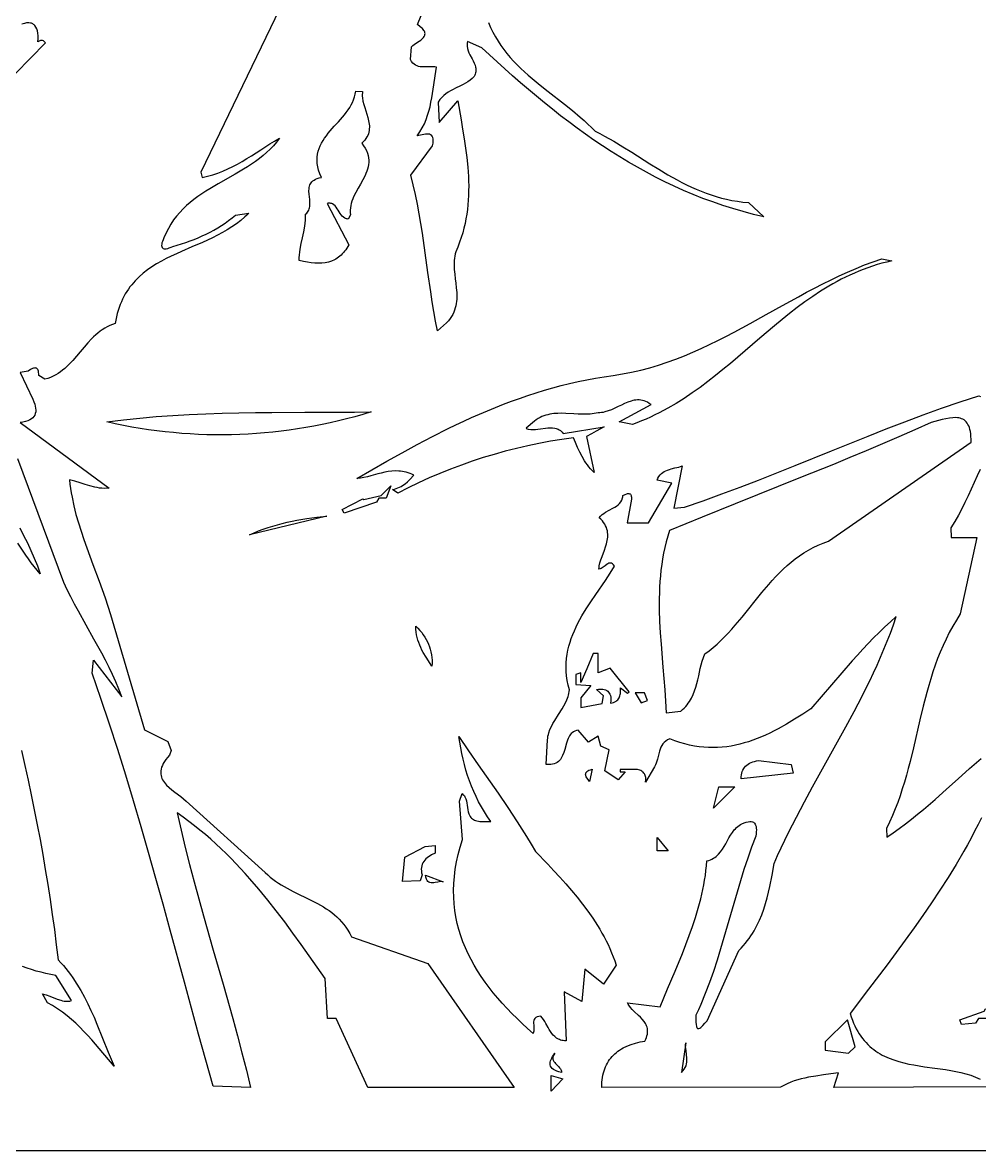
# Model space of a CAD drawing. Header units: metres. Extents: x 0 to 50, y 0 to 50.
# Drawn here: x 16.84 to 32.88, y 0 to 18.92 of the extents above; entities that cross this region are included whole.
import ezdxf

# ---------------------------------------------------------------- set-up
doc = ezdxf.new("R2010")
doc.units = ezdxf.units.M

msp = doc.modelspace()

# ---------------------------------------------------------------- linework, layer by layer
for points in [[(21.457793, 19.797258), (19.825203, 16.411147), (19.845049, 16.322328), (19.845049, 16.322328), (19.936469, 16.341928), (20.025365, 16.366454), (20.111981, 16.395468), (20.196563, 16.428529), (20.279357, 16.4652), (20.360607, 16.50504), (20.44056, 16.547612), (20.51946, 16.592477), (20.597553, 16.639194), (20.675085, 16.687325), (20.829446, 16.786075), (20.984506, 16.885215), (21.062912, 16.933833), (21.142228, 16.981231), (21.142228, 16.981231), (21.093405, 16.916551), (21.041425, 16.85539), (20.986529, 16.797477), (20.928957, 16.742541), (20.868951, 16.690309), (20.80675, 16.64051), (20.742595, 16.592872), (20.676726, 16.547123), (20.609385, 16.502992), (20.540811, 16.460207), (20.400926, 16.377586), (20.116948, 16.216537), (19.976701, 16.133761), (19.907855, 16.090859), (19.840181, 16.046585), (19.773919, 16.000667), (19.709311, 15.952835), (19.646597, 15.902815), (19.586016, 15.850337), (19.52781, 15.795128), (19.472219, 15.736917), (19.419483, 15.675432), (19.369844, 15.610401), (19.32354, 15.541552), (19.280814, 15.468615), (19.241905, 15.391316), (19.207054, 15.309385), (19.207054, 15.309385), (19.19279, 15.277942), (19.181784, 15.249344), (19.174015, 15.223623), (19.169462, 15.200809), (19.168102, 15.180934), (19.169914, 15.164028), (19.174875, 15.150124), (19.182964, 15.139251), (19.194159, 15.131441), (19.208438, 15.126724), (19.225779, 15.125133), (19.24616, 15.126698), (19.26956, 15.131451), (19.295956, 15.139421), (19.325327, 15.150641), (19.35765, 15.165141), (19.35765, 15.165141), (19.502484, 15.209063), (19.573674, 15.232761), (19.643999, 15.257741), (19.713425, 15.284099), (19.78192, 15.311929), (19.849447, 15.341324), (19.915974, 15.372378), (19.981466, 15.405186), (20.045889, 15.439842), (20.109209, 15.476439), (20.171392, 15.515072), (20.232403, 15.555835), (20.292209, 15.598822), (20.350775, 15.644127), (20.408068, 15.691843), (20.628352, 15.723801), (20.628352, 15.723801), (20.596448, 15.691209), (20.563549, 15.659767), (20.494944, 15.600129), (20.422884, 15.544487), (20.347715, 15.492442), (20.269784, 15.443592), (20.189438, 15.397539), (20.107025, 15.353883), (20.022892, 15.312222), (19.937385, 15.272158), (19.850851, 15.23329), (19.676092, 15.157542), (19.501391, 15.08178), (19.414929, 15.042893), (19.329523, 15.002802), (19.24552, 14.961107), (19.163266, 14.917408), (19.083109, 14.871306), (19.005395, 14.822399), (18.930472, 14.770289), (18.858687, 14.714575), (18.790386, 14.654857), (18.757651, 14.623371), (18.725916, 14.590735), (18.695227, 14.556897), (18.665626, 14.521809), (18.637156, 14.48542), (18.609861, 14.447679), (18.583783, 14.408538), (18.558968, 14.367945), (18.535457, 14.325852), (18.513295, 14.282208), (18.492524, 14.236962), (18.473189, 14.190066), (18.455332, 14.141469), (18.438996, 14.09112), (18.424226, 14.038971), (18.411064, 13.984971), (18.399555, 13.929069), (18.38974, 13.871217), (18.38974, 13.871217), (18.342614, 13.855801), (18.297544, 13.837655), (18.254391, 13.816962), (18.213016, 13.793906), (18.173279, 13.768672), (18.135042, 13.741444), (18.098165, 13.712406), (18.06251, 13.681741), (18.027935, 13.649634), (17.994304, 13.61627), (17.929312, 13.546504), (17.86642, 13.473915), (17.804514, 13.399977), (17.742481, 13.326163), (17.679208, 13.253945), (17.613579, 13.184795), (17.579534, 13.151832), (17.544483, 13.120188), (17.508286, 13.090048), (17.470805, 13.061595), (17.4319, 13.035015), (17.391432, 13.010491), (17.349261, 12.988206), (17.305249, 12.968346), (17.259257, 12.951094), (17.211145, 12.936635), (17.105989, 12.998958), (17.105989, 12.998958), (17.106755, 13.027431), (17.105389, 13.051911), (17.102012, 13.072577), (17.096741, 13.089602), (17.089697, 13.103165), (17.080999, 13.113441), (17.070764, 13.120606), (17.059113, 13.124837), (17.046164, 13.126309), (17.032036, 13.125201), (17.016849, 13.121686), (17.000722, 13.115943), (16.96612, 13.098473), (16.929186, 13.074201), (16.795308, 13.049958), (17.008224, 12.600785), (17.008224, 12.600785), (17.02543, 12.560322), (17.039073, 12.521865), (17.049043, 12.485443), (17.055228, 12.451084), (17.057517, 12.418816), (17.055798, 12.388669), (17.049962, 12.360671), (17.039897, 12.334851), (17.025491, 12.311237), (17.006634, 12.289859), (16.983214, 12.270744), (16.955121, 12.253922), (16.922242, 12.23942), (16.884468, 12.227269), (16.841687, 12.217496), (16.793788, 12.210131), (18.288234, 11.112406), (18.288234, 11.112406), (18.246719, 11.107931), (18.205804, 11.10662), (18.165357, 11.108169), (18.12525, 11.112272), (18.085351, 11.118625), (18.045531, 11.126921), (17.965609, 11.148124), (17.884444, 11.17344), (17.800995, 11.200427), (17.714223, 11.226642), (17.623087, 11.249643), (17.623087, 11.249643), (17.631156, 11.175662), (17.64098, 11.102144), (17.652471, 11.029062), (17.66554, 10.956393), (17.696052, 10.812196), (17.731804, 10.669358), (17.772082, 10.527684), (17.816173, 10.38698), (17.863364, 10.24705), (17.912942, 10.107701), (18.016403, 9.829964), (18.120851, 9.552211), (18.171662, 9.412841), (18.220579, 9.272884), (18.26689, 9.132143), (18.309881, 8.990426), (18.879681, 7.057186), (19.273969, 6.860695), (19.32861, 6.70898), (19.301719, 6.631551), (19.301719, 6.631551), (19.268757, 6.594137), (19.240316, 6.558151), (19.216212, 6.523535), (19.196263, 6.490234), (19.180285, 6.458189), (19.168095, 6.427344), (19.159511, 6.397643), (19.154349, 6.369027), (19.152426, 6.34144), (19.153559, 6.314825), (19.157565, 6.289126), (19.164261, 6.264284), (19.173464, 6.240244), (19.184991, 6.216948), (19.198659, 6.19434), (19.214285, 6.172361), (19.231685, 6.150956), (19.250676, 6.130067), (19.292703, 6.089611), (19.338898, 6.050538), (19.387799, 6.01239), (19.487859, 5.937051), (19.536089, 5.898949), (19.581166, 5.85995), (20.905451, 4.661632), (20.905451, 4.661632), (20.946712, 4.622519), (20.989583, 4.585581), (21.033927, 4.550634), (21.07961, 4.517497), (21.126495, 4.485987), (21.174446, 4.455922), (21.273002, 4.399396), (21.374192, 4.346463), (21.47693, 4.295661), (21.580127, 4.245534), (21.682697, 4.194622), (21.783552, 4.141467), (21.881607, 4.084609), (21.929243, 4.054336), (21.975772, 4.022591), (22.021057, 3.989191), (22.064963, 3.953953), (22.107352, 3.916696), (22.14809, 3.877237), (22.187041, 3.835394), (22.224068, 3.790985), (22.259037, 3.743826), (22.29181, 3.693736), (22.322252, 3.640533), (22.350227, 3.584034), (23.631051, 3.136708), (25.078261, 1.055794), (22.628758, 1.055794), (22.092385, 2.214008), (21.948459, 2.214008), (21.913188, 2.885895), (21.913188, 2.885895), (21.643158, 3.26713), (21.507525, 3.456957), (21.370712, 3.645666), (21.232144, 3.832812), (21.091245, 4.017952), (20.947441, 4.200643), (20.800154, 4.38044), (20.648811, 4.5569), (20.571438, 4.64374), (20.492835, 4.72958), (20.41293, 4.814364), (20.331651, 4.898036), (20.248927, 4.980541), (20.164684, 5.061823), (20.078852, 5.141828), (19.991358, 5.220499), (19.90213, 5.297782), (19.811097, 5.37362), (19.718186, 5.447958), (19.623326, 5.520742), (19.526444, 5.591914), (19.42747, 5.661421), (19.42747, 5.661421), (19.493089, 5.372028), (19.562586, 5.083373), (19.635456, 4.795343), (19.711195, 4.507829), (19.789296, 4.220719), (19.869257, 3.933904), (20.032735, 3.360714), (20.197593, 2.787373), (20.359793, 2.212997), (20.438634, 1.925143), (20.515297, 1.636699), (20.589277, 1.347554), (20.660069, 1.057596), (20.029739, 1.075779), (20.029739, 1.075779), (19.908164, 1.512678), (19.788011, 1.949542), (19.550176, 2.822766), (19.312636, 3.694655), (19.192852, 4.12985), (19.071792, 4.564412), (18.949007, 4.998242), (18.824046, 5.431241), (18.696462, 5.863308), (18.565802, 6.294344), (18.431618, 6.72425), (18.293461, 7.152926), (18.150879, 7.580273), (18.003424, 8.00619), (18.026013, 8.224088), (18.499002, 7.612122), (18.499002, 7.612122), (18.451013, 7.737406), (18.399218, 7.860961), (18.344068, 7.982996), (18.286014, 8.103721), (18.225507, 8.223346), (18.162998, 8.342081), (18.033779, 8.577718), (17.901967, 8.812312), (17.771168, 9.04754), (17.707277, 9.165916), (17.644993, 9.28508), (17.584767, 9.405243), (17.52705, 9.526612), (16.755148, 11.600846)], [(24.649097, 18.922288), (24.684244, 18.839633), (24.722751, 18.759979), (24.764439, 18.683167), (24.809128, 18.609036), (24.85664, 18.537427), (24.906796, 18.468179), (24.959418, 18.401133), (25.014325, 18.336128), (25.07134, 18.273003), (25.130283, 18.2116), (25.190975, 18.151759), (25.253238, 18.093318), (25.316893, 18.036118), (25.38176, 17.979998), (25.514418, 17.870363), (25.649779, 17.76313), (25.922889, 17.550751), (26.057774, 17.443043), (26.189639, 17.332617), (26.253991, 17.275984), (26.317052, 17.218191), (26.378641, 17.159079), (26.43858, 17.098486), (26.43858, 17.098486), (26.5174, 17.058321), (26.595508, 17.016635), (26.749917, 16.929378), (26.902456, 16.838076), (27.053775, 16.74409), (27.355353, 16.553512), (27.506912, 16.459641), (27.65985, 16.368531), (27.814817, 16.281542), (27.893265, 16.240019), (27.972463, 16.200036), (28.052494, 16.161764), (28.133439, 16.125374), (28.215378, 16.091034), (28.298393, 16.058915), (28.382565, 16.029188), (28.467975, 16.002023), (28.554705, 15.977589), (28.642836, 15.956057), (28.732449, 15.937597), (28.823625, 15.922379), (28.916446, 15.910574), (29.010992, 15.90235), (29.268461, 15.6605), (29.268461, 15.6605), (29.092085, 15.702813), (28.918152, 15.749105), (28.746603, 15.799276), (28.577378, 15.853229), (28.410414, 15.910865), (28.245651, 15.972084), (28.083029, 16.036789), (27.922487, 16.104881), (27.763963, 16.17626), (27.607398, 16.25083), (27.452731, 16.32849), (27.2999, 16.409143), (27.148845, 16.492689), (26.999506, 16.579031), (26.85182, 16.668069), (26.705729, 16.759706), (26.56117, 16.853841), (26.418084, 16.950378), (26.276409, 17.049216), (26.136084, 17.150258), (25.99705, 17.253405), (25.859245, 17.358559), (25.722607, 17.46562), (25.587078, 17.57449), (25.452595, 17.685071), (25.319099, 17.797264), (25.186528, 17.91097), (25.054821, 18.026091), (24.793758, 18.260182), (24.535424, 18.498749), (24.298231, 18.602681), (24.298231, 18.602681), (24.293413, 18.582046), (24.29055, 18.561873), (24.289501, 18.54213), (24.290123, 18.522786), (24.295811, 18.485171), (24.306477, 18.448778), (24.320982, 18.413358), (24.338189, 18.37866), (24.376156, 18.310434), (24.39464, 18.276406), (24.411275, 18.242101), (24.424922, 18.20727), (24.434443, 18.171664), (24.437301, 18.153492), (24.438701, 18.135032), (24.4385, 18.116253), (24.436557, 18.097124), (24.432729, 18.077614), (24.426874, 18.057691), (24.41885, 18.037324), (24.408514, 18.016483), (24.408514, 18.016483), (24.375686, 17.984167), (24.340367, 17.955264), (24.302948, 17.929201), (24.263819, 17.905402), (24.223369, 17.883294), (24.18199, 17.862301), (24.098005, 17.821362), (24.056179, 17.800268), (24.014984, 17.77799), (23.974811, 17.753955), (23.93605, 17.727587), (23.899092, 17.698313), (23.864326, 17.665557), (23.832143, 17.628745), (23.802933, 17.587302), (23.822553, 17.242829), (24.133265, 17.609183), (24.133265, 17.609183), (24.188702, 17.29029), (24.216072, 17.131085), (24.241976, 16.972043), (24.265489, 16.813169), (24.285687, 16.654465), (24.301644, 16.495934), (24.312435, 16.337579), (24.315605, 16.258469), (24.317136, 16.179403), (24.316914, 16.100384), (24.314822, 16.02141), (24.310745, 15.942482), (24.304567, 15.863601), (24.296172, 15.784766), (24.285446, 15.70598), (24.272272, 15.62724), (24.256535, 15.548549), (24.238119, 15.469907), (24.216909, 15.391313), (24.192788, 15.312768), (24.165642, 15.234273), (24.135354, 15.155828), (24.10181, 15.077433), (24.10181, 15.077433), (24.091804, 15.040539), (24.084136, 15.003407), (24.078605, 14.966058), (24.075011, 14.928513), (24.073153, 14.890793), (24.072832, 14.852921), (24.075999, 14.776802), (24.082908, 14.700328), (24.091958, 14.623668), (24.101546, 14.546994), (24.11007, 14.470477), (24.115928, 14.394288), (24.117519, 14.318596), (24.116213, 14.280991), (24.113239, 14.243574), (24.108397, 14.206367), (24.101487, 14.169392), (24.092309, 14.132669), (24.080661, 14.09622), (24.066344, 14.060067), (24.049158, 14.02423), (24.028903, 13.988732), (24.005377, 13.953593), (23.978381, 13.918835), (23.947715, 13.884478), (23.79463, 13.751546), (23.79463, 13.751546), (23.761815, 13.913152), (23.73211, 14.075465), (23.704983, 14.238373), (23.679901, 14.401766), (23.633746, 14.729562), (23.589391, 15.057969), (23.54258, 15.386101), (23.516925, 15.549786), (23.48906, 15.713071), (23.458453, 15.875843), (23.424574, 16.037993), (23.386889, 16.19941), (23.344867, 16.359983), (23.71105, 16.853802), (23.71105, 16.853802), (23.719219, 16.89916), (23.722549, 16.937353), (23.721386, 16.968922), (23.716074, 16.994407), (23.706958, 17.014349), (23.694384, 17.029287), (23.678696, 17.039763), (23.66024, 17.046316), (23.63936, 17.049486), (23.6164, 17.049815), (23.591707, 17.047841), (23.565625, 17.044107), (23.510674, 17.033514), (23.454306, 17.022358), (23.454306, 17.022358), (23.499958, 17.088458), (23.539721, 17.155954), (23.57413, 17.224716), (23.603722, 17.294613), (23.629032, 17.365515), (23.650597, 17.437291), (23.668953, 17.509812), (23.684635, 17.582947), (23.69818, 17.656566), (23.710123, 17.730538), (23.731349, 17.879021), (23.7526, 18.027354), (23.764575, 18.101138), (23.778164, 18.174494), (23.778164, 18.174494), (23.747031, 18.178472), (23.715754, 18.180255), (23.653335, 18.179562), (23.592027, 18.177069), (23.532953, 18.177433), (23.504604, 18.18014), (23.477234, 18.185307), (23.450984, 18.193516), (23.425993, 18.205348), (23.402403, 18.221386), (23.380352, 18.242211), (23.359982, 18.268406), (23.341432, 18.300552), (23.356197, 18.513336), (23.356197, 18.513336), (23.379359, 18.533417), (23.405244, 18.552792), (23.460924, 18.590393), (23.51472, 18.628082), (23.53825, 18.647566), (23.558117, 18.667799), (23.573255, 18.689026), (23.578719, 18.700087), (23.582601, 18.711488), (23.584769, 18.723258), (23.585089, 18.735428), (23.583429, 18.748028), (23.579655, 18.761089), (23.573635, 18.77464), (23.565235, 18.788713), (23.554323, 18.803337), (23.540765, 18.818543), (23.524428, 18.834361), (23.505179, 18.850822), (23.457414, 18.885792), (23.64611, 19.348727)], [(16.715116, 18.06424), (17.223211, 18.582073), (17.223211, 18.582073), (17.211408, 18.593891), (17.19884, 18.604543), (17.185269, 18.613161), (17.170455, 18.618874), (17.154158, 18.620812), (17.136139, 18.618107), (17.116157, 18.609888), (17.093974, 18.595286), (17.093974, 18.595286), (17.096484, 18.649325), (17.095764, 18.698536), (17.091784, 18.74287), (17.084513, 18.782276), (17.07392, 18.816705), (17.059975, 18.846107), (17.042647, 18.870431), (17.032704, 18.880673), (17.021904, 18.889627), (17.010243, 18.897287), (16.997717, 18.903647), (16.984322, 18.908699), (16.970054, 18.912439), (16.938885, 18.915954), (16.904178, 18.914142), (16.865904, 18.906953), (16.824031, 18.894337)], [(22.538652, 17.767027), (22.538652, 17.767027), (22.534809, 17.740092), (22.533102, 17.71305), (22.53334, 17.685909), (22.535329, 17.65868), (22.543799, 17.603991), (22.556979, 17.549057), (22.573334, 17.49395), (22.591333, 17.438745), (22.609442, 17.383515), (22.626127, 17.328333), (22.639856, 17.273274), (22.649094, 17.21841), (22.65155, 17.191074), (22.652309, 17.163815), (22.651178, 17.136641), (22.647967, 17.109562), (22.642483, 17.082587), (22.634535, 17.055726), (22.623931, 17.028987), (22.61048, 17.002379), (22.59399, 16.975912), (22.574268, 16.949596), (22.551125, 16.923438), (22.524367, 16.897449), (22.524367, 16.897449), (22.556038, 16.854862), (22.5822, 16.813035), (22.603159, 16.771926), (22.619225, 16.73149), (22.630707, 16.691686), (22.637913, 16.65247), (22.641153, 16.613798), (22.640734, 16.575628), (22.636965, 16.537917), (22.630156, 16.500621), (22.620614, 16.463697), (22.608649, 16.427102), (22.594569, 16.390792), (22.578683, 16.354726), (22.542728, 16.283149), (22.503253, 16.212024), (22.462727, 16.141008), (22.42362, 16.069755), (22.388402, 15.997919), (22.373023, 15.961675), (22.359543, 15.925155), (22.348269, 15.888318), (22.33951, 15.851119), (22.333577, 15.813516), (22.330776, 15.775465), (22.331417, 15.736924), (22.335808, 15.697848), (22.295023, 15.624256), (22.295023, 15.624256), (22.280084, 15.625658), (22.266052, 15.628638), (22.252862, 15.633082), (22.240449, 15.638877), (22.217699, 15.654061), (22.197282, 15.67328), (22.17868, 15.695622), (22.161376, 15.720175), (22.128586, 15.772268), (22.112065, 15.797985), (22.094769, 15.822267), (22.076179, 15.844203), (22.055779, 15.862881), (22.033048, 15.87739), (22.020648, 15.882796), (22.007471, 15.886818), (21.993452, 15.889342), (21.978527, 15.890253), (21.962632, 15.889439), (21.945701, 15.886785), (22.306319, 15.194588), (22.306319, 15.194588), (22.272931, 15.136006), (22.255217, 15.109325), (22.236832, 15.084337), (22.217782, 15.061006), (22.198074, 15.039296), (22.177716, 15.019172), (22.156713, 15.000597), (22.135073, 14.983536), (22.112802, 14.967953), (22.089907, 14.953813), (22.066395, 14.941079), (22.017547, 14.919686), (21.966311, 14.90349), (21.912741, 14.892205), (21.856892, 14.885542), (21.798817, 14.883218), (21.738571, 14.884944), (21.676207, 14.890436), (21.611781, 14.899405), (21.545345, 14.911568), (21.476954, 14.926636), (21.476954, 14.926636), (21.476946, 14.974734), (21.479594, 15.022755), (21.484518, 15.070733), (21.491339, 15.118702), (21.509154, 15.214747), (21.530004, 15.311159), (21.550855, 15.408208), (21.568671, 15.506164), (21.575492, 15.555566), (21.580416, 15.605296), (21.583065, 15.655388), (21.583057, 15.705875), (21.583057, 15.705875), (21.601046, 15.721328), (21.615987, 15.73799), (21.628122, 15.755765), (21.637693, 15.774556), (21.644941, 15.794266), (21.65011, 15.814801), (21.65344, 15.836062), (21.655173, 15.857954), (21.654819, 15.903243), (21.650981, 15.949899), (21.640597, 16.04422), (21.637921, 16.090344), (21.639503, 16.134748), (21.642496, 16.156064), (21.647278, 16.176661), (21.654093, 16.196442), (21.663182, 16.215311), (21.674786, 16.233172), (21.689149, 16.249929), (21.706511, 16.265484), (21.727114, 16.279741), (21.751201, 16.292604), (21.779014, 16.303977), (21.810793, 16.313763), (21.846782, 16.321866), (21.846782, 16.321866), (21.820434, 16.384882), (21.80048, 16.445342), (21.786567, 16.503387), (21.778341, 16.559157), (21.77545, 16.612794), (21.777541, 16.66444), (21.78426, 16.714235), (21.795254, 16.762321), (21.810171, 16.808838), (21.828657, 16.853929), (21.850359, 16.897733), (21.874925, 16.940393), (21.902, 16.982049), (21.931232, 17.022843), (21.962268, 17.062915), (21.994755, 17.102408), (22.062669, 17.180217), (22.13215, 17.2574), (22.200372, 17.335086), (22.233128, 17.374471), (22.264511, 17.414405), (22.294166, 17.455029), (22.321742, 17.496486), (22.346885, 17.538914), (22.369241, 17.582457), (22.388458, 17.627255), (22.404183, 17.673449), (22.416063, 17.721181), (22.423744, 17.770592), (22.538652, 17.767027)], [(31.411987, 14.922559), (31.411987, 14.922559), (31.329545, 14.903541), (31.248335, 14.882546), (31.168321, 14.859631), (31.089465, 14.834856), (31.011729, 14.808281), (30.935076, 14.779964), (30.859469, 14.749964), (30.784871, 14.718341), (30.711243, 14.685154), (30.638548, 14.650461), (30.56675, 14.614322), (30.49581, 14.576797), (30.425692, 14.537943), (30.356357, 14.497821), (30.219888, 14.414007), (30.086106, 14.325827), (29.954711, 14.233754), (29.825402, 14.138262), (29.697882, 14.039822), (29.57185, 13.938909), (29.447008, 13.835995), (29.199693, 13.626054), (28.953543, 13.413785), (28.706163, 13.202968), (28.581263, 13.099288), (28.455158, 12.99739), (28.327547, 12.897746), (28.198133, 12.800831), (28.066615, 12.707116), (27.932694, 12.617076), (27.796071, 12.531182), (27.656446, 12.449908), (27.585414, 12.411151), (27.513519, 12.373726), (27.440725, 12.337693), (27.366993, 12.30311), (27.292286, 12.270036), (27.216567, 12.238532), (27.139798, 12.208655), (27.061942, 12.180465), (26.839414, 12.222102), (27.374976, 12.512558), (27.374976, 12.512558), (27.346203, 12.533122), (27.317633, 12.550234), (27.289252, 12.564077), (27.261048, 12.574838), (27.233007, 12.5827), (27.205117, 12.587848), (27.177363, 12.590466), (27.149734, 12.590739), (27.122216, 12.588851), (27.094795, 12.584988), (27.067459, 12.579333), (27.040195, 12.572072), (26.985829, 12.553466), (26.931593, 12.530648), (26.877381, 12.505094), (26.823088, 12.47828), (26.768611, 12.451683), (26.713843, 12.426779), (26.65868, 12.405045), (26.603018, 12.387957), (26.574967, 12.381617), (26.546751, 12.376991), (26.518359, 12.374266), (26.489775, 12.373625), (26.489775, 12.373625), (26.456559, 12.366152), (26.423165, 12.360231), (26.355909, 12.352504), (26.288137, 12.349365), (26.219979, 12.34974), (26.151567, 12.35255), (26.08303, 12.356719), (25.946103, 12.364829), (25.877973, 12.366615), (25.81024, 12.365454), (25.743034, 12.360269), (25.676485, 12.349982), (25.643498, 12.34259), (25.610724, 12.333518), (25.578179, 12.322633), (25.54588, 12.309799), (25.513843, 12.294883), (25.482085, 12.277749), (25.450621, 12.258264), (25.419468, 12.236292), (25.279247, 12.114884), (25.279247, 12.114884), (25.298283, 12.107769), (25.317615, 12.10223), (25.357061, 12.09536), (25.397373, 12.093242), (25.438338, 12.094844), (25.479744, 12.099133), (25.521378, 12.105079), (25.604484, 12.117806), (25.64553, 12.122524), (25.685956, 12.124769), (25.725549, 12.123509), (25.764097, 12.11771), (25.782913, 12.112787), (25.801388, 12.106342), (25.819495, 12.098246), (25.837208, 12.088371), (25.854501, 12.076587), (25.871347, 12.062766), (25.887719, 12.046778), (25.903591, 12.028495), (26.592213, 12.14091), (26.592213, 12.14091), (26.454614, 12.063717), (26.377745, 12.022058), (26.293093, 11.979266), (26.420227, 11.375379), (26.420227, 11.375379), (26.389931, 11.404747), (26.361328, 11.435243), (26.334303, 11.466826), (26.308738, 11.499452), (26.284515, 11.533078), (26.261517, 11.567661), (26.218729, 11.639526), (26.179436, 11.714703), (26.1427, 11.792848), (26.107584, 11.873616), (26.073151, 11.956663), (26.073151, 11.956663), (25.879671, 11.928157), (25.687456, 11.895953), (25.496503, 11.859995), (25.306809, 11.820223), (25.118371, 11.776581), (24.931185, 11.729011), (24.745251, 11.677455), (24.560563, 11.621855), (24.37712, 11.562154), (24.194918, 11.498293), (24.013955, 11.430216), (23.834228, 11.357863), (23.655733, 11.281179), (23.478469, 11.200104), (23.302431, 11.114581), (23.127617, 11.024553), (23.039334, 11.089231), (23.039334, 11.089231), (23.071689, 11.095621), (23.102023, 11.103892), (23.130489, 11.113884), (23.15724, 11.125439), (23.182426, 11.138397), (23.2062, 11.152599), (23.250122, 11.184099), (23.29022, 11.218667), (23.327711, 11.25503), (23.399737, 11.328054), (23.399737, 11.328054), (23.366577, 11.343477), (23.333859, 11.356781), (23.301559, 11.368067), (23.269655, 11.377436), (23.238122, 11.384987), (23.206936, 11.390822), (23.176075, 11.39504), (23.145514, 11.397744), (23.0852, 11.399007), (23.025804, 11.395416), (22.967138, 11.387777), (22.909013, 11.376893), (22.85124, 11.363569), (22.793629, 11.348611), (22.67814, 11.317012), (22.619884, 11.30198), (22.561035, 11.288532), (22.501404, 11.277475), (22.440802, 11.269613), (22.440802, 11.269613), (22.692699, 11.416871), (22.94552, 11.56202), (23.199547, 11.704399), (23.455061, 11.843344), (23.712344, 11.978195), (23.971676, 12.108288), (24.102199, 12.171344), (24.23334, 12.232963), (24.365134, 12.293061), (24.497616, 12.351556), (24.630822, 12.408366), (24.764786, 12.463406), (24.899545, 12.516596), (25.035132, 12.567852), (25.171583, 12.617091), (25.308934, 12.66423), (25.447219, 12.709188), (25.586474, 12.75188), (25.726734, 12.792224), (25.868033, 12.830138), (26.010408, 12.865539), (26.153893, 12.898344), (26.298524, 12.92847), (26.444335, 12.955834), (26.591363, 12.980355), (26.739641, 13.001948), (26.739641, 13.001948), (26.896305, 13.026309), (27.050624, 13.056106), (27.20273, 13.091032), (27.352754, 13.130783), (27.50083, 13.175051), (27.647088, 13.223531), (27.791662, 13.275916), (27.934682, 13.3319), (28.076282, 13.391178), (28.216592, 13.453443), (28.355746, 13.51839), (28.493876, 13.585711), (28.631112, 13.655101), (28.767588, 13.726255), (29.038786, 13.872626), (29.308526, 14.022375), (29.577864, 14.173055), (29.847856, 14.322216), (29.983428, 14.395461), (30.11956, 14.467409), (30.256384, 14.537753), (30.394032, 14.606187), (30.532635, 14.672404), (30.672327, 14.7361), (30.813238, 14.796967), (30.955502, 14.854699), (31.09925, 14.908991), (31.244614, 14.959537), (31.411987, 14.922559)], [(33.11446, 1.066206), (30.440267, 1.055715), (30.519571, 1.302507), (30.519571, 1.302507), (30.391932, 1.28289), (30.265086, 1.265647), (30.139544, 1.248053), (30.015815, 1.22738), (29.954789, 1.215037), (29.894408, 1.200903), (29.834734, 1.184636), (29.775833, 1.165895), (29.717766, 1.144341), (29.660599, 1.119631), (29.604395, 1.091426), (29.549217, 1.059385), (26.547831, 1.057756), (26.547831, 1.057756), (26.548705, 1.101752), (26.5512, 1.144322), (26.555292, 1.185484), (26.560961, 1.225253), (26.568185, 1.263643), (26.576942, 1.300671), (26.58721, 1.336351), (26.598967, 1.3707), (26.612193, 1.403732), (26.626865, 1.435464), (26.642961, 1.46591), (26.660461, 1.495086), (26.679341, 1.523007), (26.69958, 1.549689), (26.721158, 1.575148), (26.744051, 1.599398), (26.768238, 1.622455), (26.793698, 1.644334), (26.820409, 1.665052), (26.848348, 1.684622), (26.877495, 1.703062), (26.907828, 1.720386), (26.971963, 1.751748), (27.040581, 1.778831), (27.113506, 1.80176), (27.190566, 1.820658), (27.271587, 1.835648), (27.271587, 1.835648), (27.2865, 1.866663), (27.29838, 1.896238), (27.307375, 1.924446), (27.313633, 1.951361), (27.317303, 1.977055), (27.318533, 2.001601), (27.317472, 2.025072), (27.314267, 2.047543), (27.309068, 2.069084), (27.302022, 2.089771), (27.293278, 2.109674), (27.282984, 2.128869), (27.25834, 2.165422), (27.229277, 2.200014), (27.196982, 2.23323), (27.162641, 2.265653), (27.09257, 2.330461), (27.059213, 2.364014), (27.028558, 2.399113), (27.001791, 2.436341), (26.990237, 2.455936), (26.9801, 2.476283), (27.530573, 2.407926), (27.530573, 2.407926), (27.591003, 2.558633), (27.652793, 2.708672), (27.777971, 3.007591), (27.901129, 3.306372), (27.960395, 3.456239), (28.017289, 3.606705), (28.07119, 3.757981), (28.121475, 3.910279), (28.167523, 4.06381), (28.20871, 4.218785), (28.227287, 4.29688), (28.244415, 4.375415), (28.260018, 4.454417), (28.274016, 4.533912), (28.286333, 4.613926), (28.296891, 4.694487), (28.305611, 4.775619), (28.312417, 4.85735), (28.312417, 4.85735), (28.342614, 4.865505), (28.370854, 4.875485), (28.397255, 4.887181), (28.421938, 4.900482), (28.445021, 4.91528), (28.466626, 4.931464), (28.48687, 4.948925), (28.505874, 4.967552), (28.540639, 5.007868), (28.571879, 5.051534), (28.60055, 5.097671), (28.62761, 5.145401), (28.680721, 5.242128), (28.708686, 5.289369), (28.738867, 5.334689), (28.772222, 5.377211), (28.790388, 5.397149), (28.809705, 5.416057), (28.830295, 5.433827), (28.852276, 5.450348), (28.875768, 5.465512), (28.90089, 5.479207), (28.90089, 5.479207), (28.938195, 5.49559), (28.972102, 5.507507), (29.002685, 5.515078), (29.030017, 5.518424), (29.054172, 5.517666), (29.075224, 5.512925), (29.093247, 5.50432), (29.108313, 5.491974), (29.120498, 5.476006), (29.129873, 5.456538), (29.136514, 5.43369), (29.140494, 5.407582), (29.141887, 5.378336), (29.140766, 5.346073), (29.137204, 5.310912), (29.131277, 5.272976), (29.131277, 5.272976), (29.061465, 5.087442), (28.996036, 4.900399), (28.934256, 4.712105), (28.875392, 4.522816), (28.818708, 4.332793), (28.763472, 4.142293), (28.654402, 3.760896), (28.599101, 3.570515), (28.542311, 3.38069), (28.483296, 3.191679), (28.421324, 3.003741), (28.35566, 2.817134), (28.285569, 2.632117), (28.210318, 2.448946), (28.170528, 2.358134), (28.129173, 2.267881), (28.129173, 2.267881), (28.127223, 2.204084), (28.127961, 2.152436), (28.131203, 2.111989), (28.136763, 2.081793), (28.144453, 2.0609), (28.149039, 2.053645), (28.154088, 2.04836), (28.159577, 2.044926), (28.165482, 2.043225), (28.178449, 2.044546), (28.192802, 2.051373), (28.208356, 2.062758), (28.224925, 2.077751), (28.242322, 2.095404), (28.278857, 2.134894), (28.316472, 2.173634), (28.847885, 3.356501), (28.847885, 3.356501), (28.886274, 3.395278), (28.922716, 3.434754), (28.957277, 3.474903), (28.990024, 3.515697), (29.021023, 3.557112), (29.050342, 3.599121), (29.078045, 3.641697), (29.104201, 3.684815), (29.128875, 3.728448), (29.152134, 3.772571), (29.194672, 3.862179), (29.232347, 3.95343), (29.265691, 4.046113), (29.295237, 4.140021), (29.321515, 4.234943), (29.345058, 4.330669), (29.366398, 4.426991), (29.404596, 4.620584), (29.440364, 4.814044), (29.440364, 4.814044), (29.498443, 4.945908), (29.558305, 5.07684), (29.619809, 5.206918), (29.682817, 5.33622), (29.81278, 5.592806), (29.947075, 5.847218), (30.084581, 6.100078), (30.224179, 6.352006), (30.505168, 6.85555), (30.644319, 7.108408), (30.781081, 7.362818), (30.914335, 7.6194), (30.979296, 7.7487), (31.04296, 7.878776), (31.105186, 8.009706), (31.165835, 8.141567), (31.224767, 8.274436), (31.281842, 8.408392), (31.33692, 8.543513), (31.38986, 8.679874), (31.440523, 8.817556), (31.488769, 8.956634), (31.488769, 8.956634), (31.390299, 8.87001), (31.293918, 8.781149), (31.199433, 8.690243), (31.106648, 8.597484), (31.015369, 8.503065), (30.925399, 8.407178), (30.836545, 8.310015), (30.748612, 8.211767), (30.574727, 8.01279), (30.402185, 7.811784), (30.229426, 7.610287), (30.054892, 7.409837), (30.054892, 7.409837), (29.919099, 7.31961), (29.782701, 7.232728), (29.645485, 7.150145), (29.507237, 7.072819), (29.437661, 7.036425), (29.367746, 7.001704), (29.297467, 6.968775), (29.226797, 6.937758), (29.15571, 6.908772), (29.084178, 6.881936), (29.012175, 6.857371), (28.939675, 6.835194), (28.866651, 6.815527), (28.793076, 6.798489), (28.718923, 6.784198), (28.644166, 6.772775), (28.568779, 6.764339), (28.492734, 6.75901), (28.416005, 6.756907), (28.338566, 6.758149), (28.260389, 6.762856), (28.181448, 6.771148), (28.101717, 6.783144), (28.021168, 6.798964), (27.939776, 6.818726), (27.857513, 6.842551), (27.774353, 6.870558), (27.690269, 6.902867), (27.690269, 6.902867), (27.654182, 6.886622), (27.62344, 6.867143), (27.597473, 6.844753), (27.575708, 6.819775), (27.557574, 6.792532), (27.542499, 6.763346), (27.529914, 6.73254), (27.519245, 6.700436), (27.501373, 6.633625), (27.484312, 6.565496), (27.474658, 6.531743), (27.463492, 6.498629), (27.450244, 6.466475), (27.434342, 6.435605), (27.282487, 6.177755), (27.282487, 6.177755), (27.287414, 6.21993), (27.287584, 6.239255), (27.286225, 6.257428), (27.283338, 6.274469), (27.278923, 6.290395), (27.27298, 6.305225), (27.26551, 6.318977), (27.256512, 6.331668), (27.245988, 6.343317), (27.233937, 6.353943), (27.220359, 6.363563), (27.205256, 6.372196), (27.188626, 6.37986), (27.15079, 6.392352), (26.860274, 6.39185), (26.860274, 6.350486), (26.943631, 6.350486), (26.823542, 6.21496), (26.599521, 6.367609), (26.673652, 6.721317), (26.534083, 6.782238), (26.489915, 6.951474), (26.326927, 6.848066), (26.153255, 7.049731), (26.153255, 7.049731), (26.124521, 7.043354), (26.098763, 7.034175), (26.07576, 7.0224), (26.055293, 7.008233), (26.03714, 6.99188), (26.021084, 6.973546), (26.006903, 6.953436), (25.994378, 6.931757), (25.983288, 6.908713), (25.973416, 6.884511), (25.956439, 6.833448), (25.927407, 6.72645), (25.911834, 6.6738), (25.893211, 6.623906), (25.882207, 6.600506), (25.86978, 6.578412), (25.855712, 6.557828), (25.839782, 6.53896), (25.82177, 6.522014), (25.801457, 6.507194), (25.778623, 6.494707), (25.753049, 6.484757), (25.724513, 6.47755), (25.692796, 6.473291), (25.657679, 6.472186), (25.618942, 6.47444), (25.638842, 6.888516), (25.638842, 6.888516), (25.642148, 6.918962), (25.64703, 6.948647), (25.653384, 6.977618), (25.661104, 7.005925), (25.680224, 7.060739), (25.703552, 7.113479), (25.730248, 7.164534), (25.759474, 7.214293), (25.822161, 7.311482), (25.884903, 7.408162), (25.914198, 7.457283), (25.94099, 7.507446), (25.964441, 7.559039), (25.983712, 7.61245), (25.991518, 7.63996), (25.997964, 7.668071), (26.002946, 7.696831), (26.006359, 7.72629), (26.006359, 7.72629), (25.986402, 7.806361), (25.971207, 7.884728), (25.96058, 7.961464), (25.954324, 8.036642), (25.952245, 8.110333), (25.954149, 8.182611), (25.959841, 8.253546), (25.969124, 8.323213), (25.981806, 8.391684), (25.99769, 8.45903), (26.016583, 8.525324), (26.038288, 8.590639), (26.062612, 8.655047), (26.089358, 8.71862), (26.118333, 8.781432), (26.149342, 8.843553), (26.182189, 8.905058), (26.21668, 8.966017), (26.289814, 9.086591), (26.367184, 9.205854), (26.447231, 9.324386), (26.609121, 9.561574), (26.687845, 9.681388), (26.76301, 9.802789), (26.76301, 9.802789), (26.745396, 9.824693), (26.728586, 9.840044), (26.712445, 9.849529), (26.696837, 9.853835), (26.681624, 9.853651), (26.66667, 9.849665), (26.651837, 9.842563), (26.636991, 9.833035), (26.606708, 9.80945), (26.574727, 9.784411), (26.557758, 9.773066), (26.539955, 9.763422), (26.521181, 9.756165), (26.501299, 9.751985), (26.501299, 9.751985), (26.503525, 9.778259), (26.507315, 9.804589), (26.51891, 9.85741), (26.534726, 9.910439), (26.553405, 9.963668), (26.593919, 10.070691), (26.613039, 10.124468), (26.629588, 10.178412), (26.64221, 10.232513), (26.646623, 10.259621), (26.649546, 10.286765), (26.650807, 10.313944), (26.650237, 10.341157), (26.647667, 10.368404), (26.642927, 10.395682), (26.635847, 10.422992), (26.626257, 10.450332), (26.613987, 10.477701), (26.598868, 10.505098), (26.580729, 10.532522), (26.559402, 10.559972), (26.534716, 10.587447), (26.506502, 10.614945), (26.506502, 10.614945), (26.529384, 10.641921), (26.555057, 10.6657), (26.582981, 10.686856), (26.612616, 10.705965), (26.674856, 10.740333), (26.737456, 10.773397), (26.76754, 10.790876), (26.796093, 10.809751), (26.822575, 10.830598), (26.846446, 10.853988), (26.867166, 10.880498), (26.884193, 10.910701), (26.896989, 10.945172), (26.90163, 10.964186), (26.905012, 10.984483), (26.905012, 10.984483), (26.939578, 11.003977), (26.969462, 11.016084), (26.982623, 11.019328), (26.994581, 11.020679), (27.005328, 11.02012), (27.014853, 11.017636), (27.023145, 11.013211), (27.030194, 11.00683), (27.03599, 10.998477), (27.040523, 10.988136), (27.043782, 10.975791), (27.045756, 10.961427), (27.045811, 10.926579), (26.975064, 10.528328), (27.331539, 10.528328), (27.726237, 11.194273), (27.477195, 11.244054), (27.477195, 11.244054), (27.491215, 11.278215), (27.508032, 11.307873), (27.527399, 11.333446), (27.549073, 11.355349), (27.572809, 11.374001), (27.598362, 11.389818), (27.625488, 11.403218), (27.653943, 11.414617), (27.683481, 11.424433), (27.713859, 11.433084), (27.776154, 11.448555), (27.838872, 11.464369), (27.869778, 11.473447), (27.900057, 11.483862), (27.759366, 10.776517), (27.938539, 10.791085), (27.938539, 10.791085), (28.250643, 10.899649), (28.561057, 11.012251), (28.870039, 11.128265), (29.177847, 11.247059), (29.48474, 11.368005), (29.790977, 11.490475), (30.402516, 11.737469), (31.014534, 11.983009), (31.321369, 12.10366), (31.6291, 12.222062), (31.937985, 12.337583), (32.248282, 12.449596), (32.560251, 12.557472), (32.874151, 12.660581)], [(32.874151, 12.660581), (32.874151, 12.660581), (32.902969, 12.645849)], [(22.680654, 12.388882), (22.680654, 12.388882), (22.543898, 12.347826), (22.407033, 12.309089), (22.27006, 12.272669), (22.132979, 12.238566), (21.995789, 12.206778), (21.858491, 12.177305), (21.721085, 12.150146), (21.583571, 12.125299), (21.445948, 12.102764), (21.308218, 12.08254), (21.17038, 12.064625), (21.032433, 12.04902), (20.894379, 12.035722), (20.756217, 12.024731), (20.617948, 12.016046), (20.47957, 12.009666), (20.341085, 12.00559), (20.202492, 12.003817), (20.063791, 12.004346), (19.924983, 12.007176), (19.786068, 12.012306), (19.647045, 12.019735), (19.507914, 12.029462), (19.368676, 12.041486), (19.229331, 12.055807), (19.089878, 12.072423), (18.950319, 12.091333), (18.810652, 12.112536), (18.670877, 12.136032), (18.530996, 12.161818), (18.391008, 12.189896), (18.250912, 12.220262), (18.250912, 12.220262), (18.388709, 12.239063), (18.526577, 12.256345), (18.802514, 12.286609), (19.078698, 12.31157), (19.355107, 12.331747), (19.631715, 12.347655), (19.908498, 12.359814), (20.185432, 12.368738), (20.462493, 12.374947), (20.739658, 12.378956), (21.0169, 12.381283), (21.571525, 12.382959), (22.126174, 12.384114), (22.403448, 12.385788), (22.680654, 12.388882)], [(27.626505, 7.343511), (27.8771, 7.370863), (27.8771, 7.370863), (27.905738, 7.395824), (27.93231, 7.421475), (27.956919, 7.447779), (27.979668, 7.474701), (28.00066, 7.502202), (28.019996, 7.530246), (28.03778, 7.558797), (28.054114, 7.587818), (28.082843, 7.647122), (28.107004, 7.707864), (28.127418, 7.769752), (28.144906, 7.83249), (28.160289, 7.895785), (28.174387, 7.959344), (28.202013, 8.086077), (28.217183, 8.148664), (28.234353, 8.210339), (28.254342, 8.270808), (28.277973, 8.329779), (28.277973, 8.329779), (28.348689, 8.382171), (28.417019, 8.437188), (28.483163, 8.494608), (28.547322, 8.554214), (28.609696, 8.615786), (28.670487, 8.679105), (28.729895, 8.743952), (28.788122, 8.810107), (28.901832, 8.945468), (29.013223, 9.083434), (29.123902, 9.222252), (29.235475, 9.360169), (29.349548, 9.495431), (29.408024, 9.561519), (29.467727, 9.626287), (29.528858, 9.689514), (29.591618, 9.750981), (29.656208, 9.81047), (29.722828, 9.867762), (29.79168, 9.922637), (29.862963, 9.974876), (29.936879, 10.02426), (30.013629, 10.07057), (30.093413, 10.113587), (30.176432, 10.153092), (30.262886, 10.188864), (30.352977, 10.220686), (32.74335, 11.883596), (32.74335, 11.883596), (32.743306, 11.933565), (32.741239, 11.9796), (32.737216, 12.021836), (32.731305, 12.060413), (32.723573, 12.095467), (32.714088, 12.127136), (32.702916, 12.155557), (32.690126, 12.180868), (32.675785, 12.203208), (32.65996, 12.222712), (32.642719, 12.239519), (32.624128, 12.253766), (32.604257, 12.265592), (32.583171, 12.275132), (32.560938, 12.282526), (32.537626, 12.28791), (32.513302, 12.291422), (32.488033, 12.2932), (32.434932, 12.292103), (32.378862, 12.285719), (32.320363, 12.275148), (32.259972, 12.261492), (32.198231, 12.24585), (32.072852, 12.213011), (32.072852, 12.213011), (31.801377, 12.090641), (31.529148, 11.970691), (31.256248, 11.852902), (30.982763, 11.737016), (30.708778, 11.622773), (30.434376, 11.509915), (29.884663, 11.287316), (28.783976, 10.847343), (28.234356, 10.625827), (27.686124, 10.400529), (27.686124, 10.400529), (27.656716, 10.305591), (27.630499, 10.210589), (27.607331, 10.115526), (27.587071, 10.020404), (27.569578, 9.925225), (27.55471, 9.829992), (27.542326, 9.734707), (27.532285, 9.639375), (27.524445, 9.543996), (27.518664, 9.448573), (27.514803, 9.35311), (27.512718, 9.257608), (27.512269, 9.16207), (27.513314, 9.066499), (27.519323, 8.875269), (27.529612, 8.683937), (27.543051, 8.492524), (27.574857, 8.109538), (27.59096, 7.918008), (27.60569, 7.726479), (27.617916, 7.534973), (27.626505, 7.343511)], [(32.892893, 11.425817), (32.842609, 11.314869), (32.743036, 11.092282), (32.692409, 10.981404), (32.640331, 10.871311), (32.586132, 10.762384), (32.529144, 10.655003), (32.468699, 10.54955), (32.404128, 10.446404), (32.405989, 10.284655), (32.838525, 10.281021), (32.562384, 8.999566), (32.562384, 8.999566), (32.496058, 8.896709), (32.434154, 8.792322), (32.376408, 8.686494), (32.322556, 8.579317), (32.272335, 8.470882), (32.225481, 8.361281), (32.18173, 8.250603), (32.140819, 8.138941), (32.102484, 8.026386), (32.066461, 7.913028), (32.032488, 7.798959), (32.000299, 7.68427), (31.940224, 7.453395), (31.884125, 7.221133), (31.775424, 6.75536), (31.718603, 6.523308), (31.688652, 6.407809), (31.657322, 6.292784), (31.624351, 6.178322), (31.589474, 6.064515), (31.552427, 5.951455), (31.512948, 5.839233), (31.470772, 5.727938), (31.425636, 5.617664), (31.377276, 5.5085), (31.325428, 5.400538), (31.330071, 5.253709), (31.330071, 5.253709), (31.435539, 5.326709), (31.539428, 5.401934), (31.641889, 5.479182), (31.743072, 5.558252), (31.843129, 5.638943), (31.942209, 5.721053), (32.138043, 5.888723), (32.331781, 6.059651), (32.524628, 6.232226), (32.717788, 6.404835), (32.912469, 6.575866)], [(23.009377, 11.146502), (22.931765, 10.941976), (22.808901, 10.941976), (22.769987, 10.877148), (22.230475, 10.692233), (22.195533, 10.750444), (22.541986, 10.929978), (22.561634, 10.918194), (22.852245, 10.989438), (23.009377, 11.146502)], [(21.937496, 10.643043), (20.640225, 10.326165), (20.640225, 10.326165), (20.717122, 10.360286), (20.794726, 10.392027), (20.873003, 10.421488), (20.951923, 10.448771), (21.031454, 10.473977), (21.111564, 10.497206), (21.192221, 10.518561), (21.273393, 10.538141), (21.355048, 10.556048), (21.437155, 10.572383), (21.602596, 10.600742), (21.769461, 10.624026), (21.937496, 10.643043)], [(16.790913, 10.443784), (16.854243, 10.318519), (16.916203, 10.192506), (16.975865, 10.065368), (17.032302, 9.936729), (17.084587, 9.806214), (17.108882, 9.740136), (17.131791, 9.673447), (17.131791, 9.673447), (17.080824, 9.73407), (17.031103, 9.795694), (16.982614, 9.858299), (16.935344, 9.921869), (16.88928, 9.986387), (16.844408, 10.051835), (16.758188, 10.185451)], [(23.432276, 8.793969), (23.432276, 8.793969), (23.466716, 8.759747), (23.498978, 8.724574), (23.529025, 8.688431), (23.556819, 8.651304), (23.58232, 8.613173), (23.605492, 8.574024), (23.626296, 8.53384), (23.644694, 8.492603), (23.660647, 8.450298), (23.674119, 8.406907), (23.685071, 8.362414), (23.693464, 8.316802), (23.699261, 8.270055), (23.702423, 8.222155), (23.702913, 8.173087), (23.700693, 8.122834), (23.700693, 8.122834), (23.6026, 8.277066), (23.556146, 8.355316), (23.534469, 8.395119), (23.51417, 8.435524), (23.495505, 8.476644), (23.478733, 8.518591), (23.464111, 8.561479), (23.451897, 8.60542), (23.442349, 8.650527), (23.435724, 8.696912), (23.43228, 8.744689), (23.432276, 8.793969)], [(26.405645, 8.335995), (26.300399, 8.079809), (26.297913, 8.080387), (26.19815, 7.852027), (26.19815, 8.01335), (26.115384, 7.983567), (26.115384, 7.817847), (26.365676, 7.801387), (26.19815, 7.590802), (26.19815, 7.428914), (26.558456, 7.497858), (26.575819, 7.625126), (26.46353, 7.73398), (26.46353, 7.73398), (26.492088, 7.73705), (26.519329, 7.738488), (26.545136, 7.738147), (26.569393, 7.735881), (26.591982, 7.731545), (26.612787, 7.724992), (26.631691, 7.716076), (26.648576, 7.704652), (26.663326, 7.690573), (26.675824, 7.673693), (26.685954, 7.653868), (26.693597, 7.63095), (26.698638, 7.604794), (26.700959, 7.575253), (26.700443, 7.542183), (26.696974, 7.505436), (26.696974, 7.505436), (26.723873, 7.510231), (26.74796, 7.516867), (26.769363, 7.525267), (26.788212, 7.535355), (26.804636, 7.547053), (26.818764, 7.560283), (26.830724, 7.57497), (26.840646, 7.591036), (26.848659, 7.608403), (26.854892, 7.626996), (26.859473, 7.646736), (26.862533, 7.667547), (26.864601, 7.712072), (26.862128, 7.759955), (26.979871, 7.668586), (27.008983, 7.693648), (26.69273, 8.091855), (26.487829, 8.009463), (26.487829, 8.335995), (26.405645, 8.335995)], [(27.10857, 7.674158), (27.211093, 7.507632), (27.313936, 7.546624), (27.26554, 7.674158), (27.10857, 7.674158)], [(24.153701, 6.946404), (24.153701, 6.946404), (24.314955, 6.7057), (24.479128, 6.466998), (24.809818, 5.991158), (24.973127, 5.7518), (25.13294, 5.510003), (25.211035, 5.387844), (25.287654, 5.264658), (25.362598, 5.140307), (25.435665, 5.014653), (25.435665, 5.014653), (25.642705, 4.799975), (25.745142, 4.691948), (25.846253, 4.583081), (25.945584, 4.473087), (26.042682, 4.361681), (26.137093, 4.248575), (26.228364, 4.133484), (26.316042, 4.016122), (26.399672, 3.896201), (26.478802, 3.773436), (26.516538, 3.710897), (26.552978, 3.64754), (26.588066, 3.583328), (26.621746, 3.518227), (26.653961, 3.452199), (26.684654, 3.38521), (26.713768, 3.317224), (26.741247, 3.248204), (26.767034, 3.178115), (26.791073, 3.106922), (26.575954, 2.791493), (26.267433, 3.041711), (26.214953, 2.496304), (25.921431, 2.659331), (25.949971, 1.837765), (25.949971, 1.837765), (25.925288, 1.839315), (25.902041, 1.842281), (25.880161, 1.846593), (25.859579, 1.852185), (25.840226, 1.858989), (25.822032, 1.866939), (25.788841, 1.886004), (25.759452, 1.908841), (25.733308, 1.934911), (25.709854, 1.963676), (25.688533, 1.994596), (25.66879, 2.027134), (25.650068, 2.060749), (25.613464, 2.12906), (25.59447, 2.162678), (25.574274, 2.195218), (25.552319, 2.226143), (25.528049, 2.254914), (25.528049, 2.254914), (25.493674, 2.248898), (25.466223, 2.239816), (25.44496, 2.227973), (25.42915, 2.213676), (25.418055, 2.197229), (25.41094, 2.178939), (25.40707, 2.159111), (25.405708, 2.138052), (25.407564, 2.093461), (25.410621, 2.047613), (25.41076, 2.024982), (25.408992, 2.002953), (25.40458, 1.981834), (25.396789, 1.961929), (25.396789, 1.961929), (25.304902, 2.044191), (25.215168, 2.127224), (25.127726, 2.211077), (25.042715, 2.295798), (24.960274, 2.381437), (24.880541, 2.468042), (24.803657, 2.555663), (24.729759, 2.644347), (24.658987, 2.734144), (24.591479, 2.825104), (24.527375, 2.917273), (24.466813, 3.010703), (24.409933, 3.10544), (24.356873, 3.201535), (24.307772, 3.299036), (24.26277, 3.397992), (24.222005, 3.498451), (24.185616, 3.600463), (24.153742, 3.704077), (24.126522, 3.809341), (24.104096, 3.916304), (24.086601, 4.025016), (24.074177, 4.135524), (24.066963, 4.247878), (24.065098, 4.362126), (24.06872, 4.478318), (24.077969, 4.596503), (24.092984, 4.716728), (24.113903, 4.839044), (24.140866, 4.963498), (24.174011, 5.09014), (24.213478, 5.219019), (24.164568, 5.857372), (24.208285, 5.98598), (24.208285, 5.98598), (24.222002, 5.973819), (24.234009, 5.960627), (24.244451, 5.94649), (24.253468, 5.931497), (24.267802, 5.899293), (24.278152, 5.864713), (24.285658, 5.828459), (24.29146, 5.791231), (24.302513, 5.716653), (24.310046, 5.680705), (24.320435, 5.646584), (24.334823, 5.614991), (24.343872, 5.600361), (24.354349, 5.586626), (24.366395, 5.573873), (24.380153, 5.56219), (24.395766, 5.551664), (24.413376, 5.542383), (24.433126, 5.534434), (24.455158, 5.527905), (24.479615, 5.522884), (24.506639, 5.519457), (24.688399, 5.516569), (24.688399, 5.516569), (24.632507, 5.598566), (24.579991, 5.681539), (24.53077, 5.765489), (24.484764, 5.850419), (24.441889, 5.936328), (24.402066, 6.023219), (24.365212, 6.111092), (24.331245, 6.19995), (24.300085, 6.289794), (24.27165, 6.380624), (24.245859, 6.472442), (24.222629, 6.56525), (24.20188, 6.659049), (24.18353, 6.75384), (24.167497, 6.849624), (24.153701, 6.946404)], [(16.819166, 6.707803), (16.875173, 6.459987), (16.92946, 6.211755), (16.981989, 5.963096), (17.032718, 5.714), (17.081607, 5.464457), (17.128618, 5.214456), (17.173708, 4.963988), (17.21684, 4.713042), (17.257971, 4.461608), (17.297063, 4.209676), (17.334075, 3.957235), (17.368968, 3.704275), (17.4017, 3.450786), (17.432233, 3.196757), (17.432233, 3.196757), (17.477106, 3.148894), (17.52025, 3.100186), (17.561737, 3.050667), (17.60164, 3.000371), (17.640032, 2.949331), (17.676984, 2.897579), (17.746858, 2.792077), (17.811843, 2.684131), (17.872516, 2.574007), (17.929457, 2.461972), (17.983243, 2.348293), (18.034454, 2.233234), (18.083669, 2.117064), (18.178423, 1.882454), (18.272135, 1.646594), (18.320047, 1.52886), (18.369434, 1.411614), (18.369434, 1.411614), (18.12102, 1.708823), (17.994964, 1.855205), (17.930441, 1.926895), (17.864529, 1.997225), (17.796931, 2.065923), (17.727353, 2.132721), (17.6555, 2.197348), (17.581076, 2.259533), (17.503787, 2.319008), (17.423337, 2.375501), (17.339432, 2.428743), (17.251776, 2.478463), (17.169718, 2.625059), (17.169718, 2.625059), (17.201612, 2.61812), (17.233039, 2.609323), (17.29474, 2.587742), (17.415281, 2.539722), (17.475118, 2.519625), (17.505147, 2.511942), (17.535332, 2.506364), (17.565735, 2.503288), (17.59642, 2.503109), (17.627448, 2.506225), (17.658882, 2.513032), (17.396499, 2.935011), (17.396499, 2.935011), (17.310881, 2.951359), (17.227147, 2.969355), (17.145267, 2.988976), (17.065213, 3.010195), (16.986956, 3.032989), (16.910467, 3.057331), (16.835719, 3.083198)], [(29.760806, 6.331565), (28.885762, 6.235736), (28.885762, 6.235736), (28.887625, 6.268829), (28.891659, 6.299942), (28.897871, 6.329097), (28.906267, 6.356313), (28.916853, 6.38161), (28.929635, 6.405009), (28.944618, 6.426529), (28.96181, 6.44619), (28.981215, 6.464012), (29.00284, 6.480016), (29.026692, 6.494222), (29.052775, 6.506649), (29.081096, 6.517317), (29.111662, 6.526248), (29.144477, 6.533459), (29.179548, 6.538973), (29.722845, 6.477021), (29.760806, 6.331565)], [(26.386152, 6.395584), (26.343123, 6.189097), (26.343123, 6.189097), (26.318725, 6.220874), (26.298258, 6.251862), (26.290213, 6.266917), (26.284009, 6.281603), (26.279932, 6.295863), (26.278268, 6.309639), (26.279303, 6.322875), (26.283324, 6.335513), (26.290615, 6.347496), (26.301464, 6.358767), (26.316155, 6.369268), (26.334977, 6.378943), (26.358214, 6.387734), (26.386152, 6.395584)], [(28.512364, 6.102297), (28.783193, 6.102297), (28.42129, 5.740552), (28.512364, 6.102297)], [(32.917848, 5.581785), (32.860813, 5.467319), (32.802323, 5.353728), (32.742432, 5.240979), (32.681193, 5.129041), (32.618659, 5.017884), (32.489924, 4.797782), (32.356656, 4.580421), (32.219284, 4.365551), (32.078237, 4.152918), (31.933944, 3.942272), (31.786833, 3.73336), (31.637335, 3.525931), (31.485878, 3.319732), (31.332891, 3.114513), (31.024044, 2.706004), (30.714227, 2.298391), (30.714227, 2.298391), (30.73239, 2.242028), (30.751885, 2.188227), (30.772678, 2.136922), (30.794734, 2.088044), (30.818017, 2.041527), (30.842494, 1.997305), (30.868129, 1.955309), (30.894888, 1.915474), (30.922736, 1.877732), (30.951638, 1.842016), (30.981559, 1.808259), (31.012465, 1.776395), (31.044321, 1.746356), (31.077092, 1.718075), (31.110743, 1.691486), (31.145241, 1.666521), (31.180549, 1.643114), (31.216633, 1.621197), (31.253458, 1.600704), (31.290991, 1.581568), (31.368036, 1.547097), (31.447491, 1.517249), (31.529078, 1.491489), (31.612518, 1.46928), (31.697533, 1.450088), (31.783846, 1.433375), (31.871179, 1.418608), (31.959253, 1.405249), (32.136514, 1.380617), (32.313404, 1.355193), (32.401016, 1.340845), (32.487701, 1.324691), (32.573181, 1.306198), (32.657178, 1.284827), (32.739415, 1.260045), (32.819614, 1.231315), (32.897495, 1.198102)], [(23.756566, 5.114096), (23.75461, 4.986534), (23.75461, 4.986534), (23.696147, 4.958102), (23.669276, 4.942574), (23.644178, 4.926061), (23.621003, 4.908481), (23.599902, 4.889748), (23.581022, 4.869781), (23.564515, 4.848496), (23.550529, 4.82581), (23.539215, 4.801639), (23.530722, 4.775901), (23.5252, 4.748512), (23.522799, 4.719388), (23.523667, 4.688448), (23.527956, 4.655607), (23.535815, 4.620782), (23.501637, 4.521872), (23.206461, 4.513897), (23.245312, 4.917892), (23.588327, 5.101445), (23.756566, 5.114096)], [(27.481015, 5.251626), (27.661938, 5.026813), (27.481015, 5.026813), (27.481015, 5.251626)], [(23.887307, 4.508726), (23.887307, 4.508726), (23.866918, 4.510402), (23.845375, 4.509484), (23.800039, 4.502676), (23.753723, 4.493935), (23.730957, 4.4906), (23.708855, 4.488895), (23.687722, 4.489522), (23.667861, 4.493186), (23.649574, 4.500591), (23.633165, 4.512442), (23.618938, 4.529442), (23.607196, 4.552296), (23.598241, 4.581707), (23.592378, 4.618379), (23.887307, 4.508726)], [(33.374851, 2.487281), (33.179616, 2.296738), (33.071827, 2.296738), (33.022168, 2.214008), (32.864914, 2.214008), (32.818718, 2.137048), (32.584036, 2.113734), (32.556369, 2.190552), (32.963556, 2.336977), (32.985252, 2.37312), (33.231882, 2.426958), (33.226349, 2.44487), (33.374851, 2.487281)], [(30.667571, 2.189783), (30.295044, 1.824666), (30.295044, 1.683964), (30.687544, 1.630129), (30.797307, 1.739844), (30.667571, 2.189783)], [(27.957234, 1.803784), (27.88364, 1.305879), (27.88364, 1.305879), (27.911481, 1.333121), (27.933515, 1.361331), (27.950324, 1.390413), (27.962486, 1.420269), (27.970582, 1.450803), (27.975193, 1.481918), (27.976899, 1.513518), (27.976279, 1.545506), (27.970385, 1.61026), (27.962151, 1.675407), (27.956221, 1.740173), (27.955569, 1.772171), (27.957234, 1.803784)], [(25.762145, 1.629359), (25.762145, 1.629359), (25.743545, 1.602736), (25.732548, 1.578013), (25.72962, 1.566294), (25.728255, 1.554966), (25.72977, 1.533369), (25.736193, 1.512999), (25.746627, 1.493631), (25.760173, 1.475041), (25.775934, 1.457005), (25.810508, 1.421694), (25.827524, 1.403972), (25.843163, 1.385905), (25.856527, 1.367269), (25.866716, 1.34784), (25.872835, 1.327394), (25.873983, 1.305706), (25.873983, 1.305706), (25.831057, 1.316954), (25.794199, 1.329719), (25.763136, 1.343932), (25.737594, 1.359524), (25.717299, 1.376427), (25.701979, 1.394574), (25.691358, 1.413895), (25.685164, 1.434322), (25.683123, 1.455787), (25.684962, 1.478222), (25.690407, 1.501557), (25.699184, 1.525726), (25.71102, 1.550659), (25.725641, 1.576287), (25.742774, 1.602544), (25.762145, 1.629359)], [(25.701556, 1.254825), (25.898502, 1.20347), (25.701556, 0.993034), (25.701556, 1.254825)], [(3, 0), (47, 0)]]:
    msp.add_lwpolyline(points)

doc.saveas('drawing.dxf')
